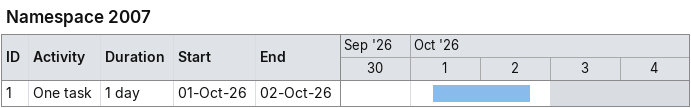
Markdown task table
Namespace 2007

| ID | Task | Duration | Start | Finish |
|---|---|---|---|---|
| 1 | One task | 1d | 2026-10-01 | 2026-10-02 |
